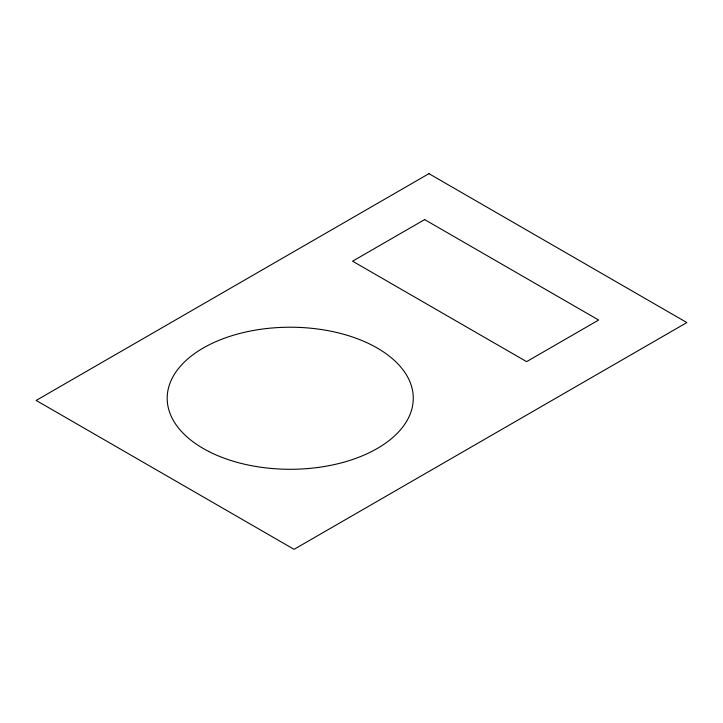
<?xml version="1.0" encoding="UTF-8"?>
<svg xmlns="http://www.w3.org/2000/svg" width="723" height="723" viewBox="0 0 723 723"><rect width="100%" height="100%" fill="white"/><g stroke="black" fill="none" stroke-linecap="round" stroke-linejoin="round"><path stroke-width="1.08" d="M428.938 173.665L36.15 400.434L294.062 549.335L686.85 322.566L428.938 173.665M424.636 219.584L352.58 261.184L526.588 361.645L598.644 320.045L424.636 219.584M208.667 451.441L204.88 449.417A123.046 71.035 0 0 1 203.407 347.917A123.046 71.035 0 0 1 379.214 349.191L382.693 351.387A123.046 71.035 0 0 1 377.045 448.594A123.046 71.035 0 0 1 208.667 451.441"/></g></svg>
